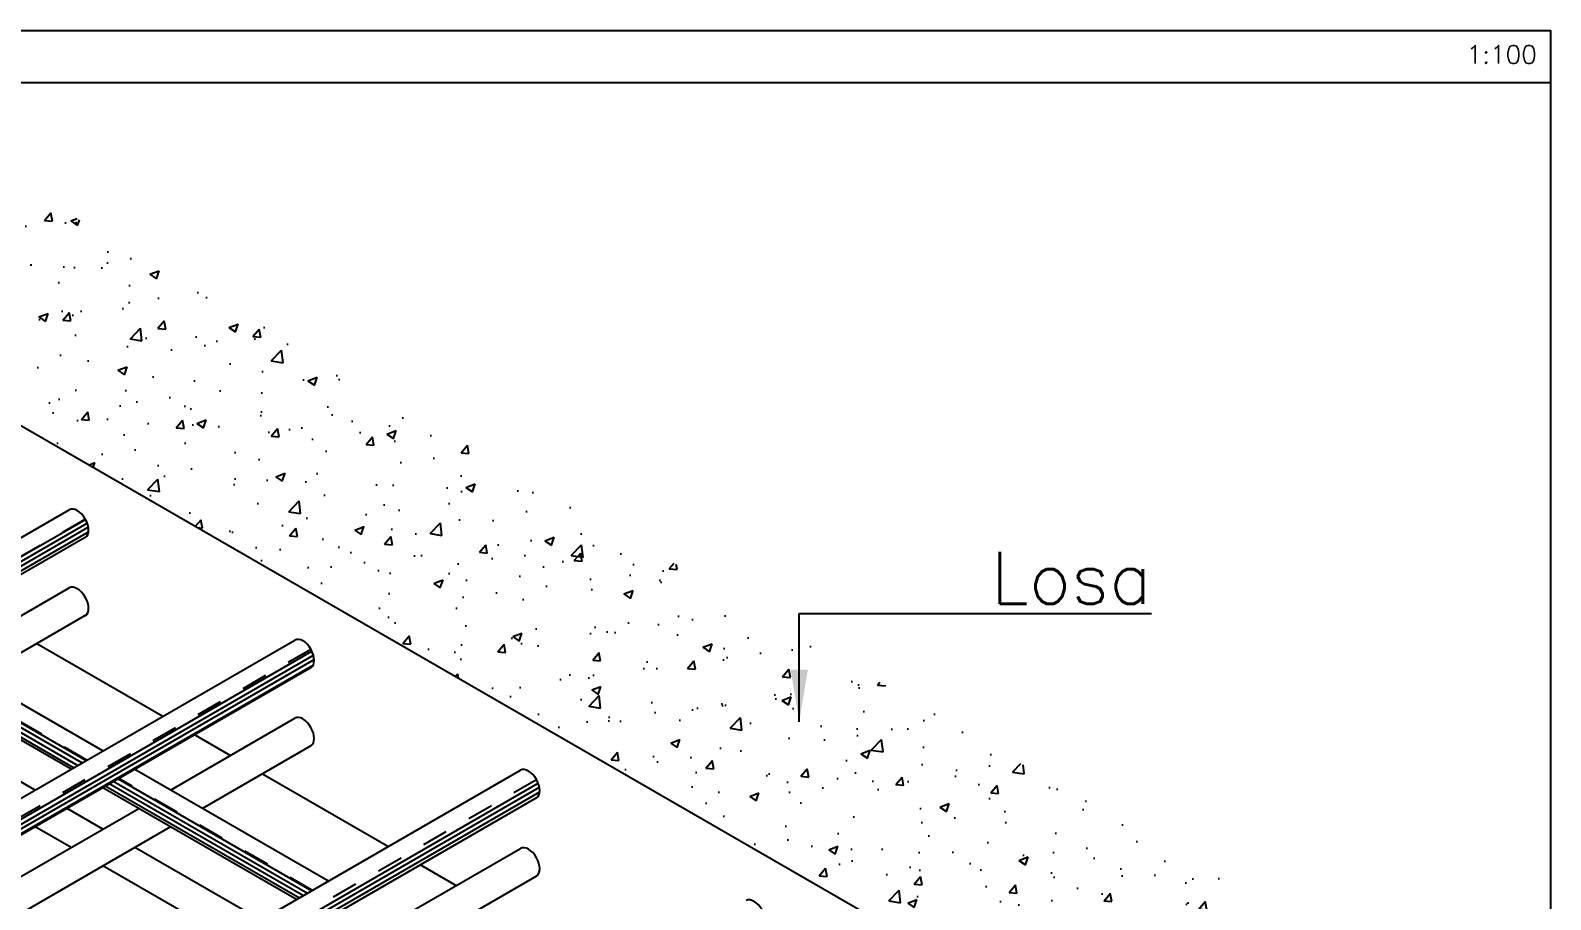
# Model space of a CAD drawing. Header units: millimetres. Extents: x -40 to 125, y -10 to 43.
# Drawn here: x 38.63 to 44.46, y -2.36 to 0.98 of the extents above; entities that cross this region are included whole.
import ezdxf

# ---------------------------------------------------------------- set-up
doc = ezdxf.new("R2010")
doc.units = ezdxf.units.MM
doc.header["$LTSCALE"] = 0.01
doc.linetypes.add('DASHED2', pattern=[0.375, 0.25, -0.125])
for name, color, linetype in [('FC_BORDES', 4, 'Continuous'), ('FC_COTAS @ 100', 1, 'Continuous'), ('FC_HATCH 252', 252, 'Continuous'), ('FC_HATCH 253', 253, 'Continuous'), ('FC_REFUERZO 2', 1, 'Continuous')]:
    doc.layers.add(name, color=color, linetype=linetype)
doc.layers.add('FC_HOJA', color=230, linetype='Continuous', plot=False)
doc.layers.add('FC_HOJA @ 20', color=230, linetype='Continuous', plot=False)
doc.styles.add('FC_TEXT', font='romans.shx', dxfattribs={"height": 0.002})
doc.styles.add('FC_TEXT1', font='romans.shx')
doc.linetypes.add('ZIGZAG', pattern='A,0.00254,-5.08,[131,ltypeshp.shx,S=5.08,R=0,X=-5.08,Y=0],-10.16,[131,ltypeshp.shx,S=5.08,R=180,X=5.08,Y=0],-5.08', length=20.32254)
doc.dimstyles.new('FC_COTAS$7', dxfattribs={"dimtxt": 0.002, "dimasz": 0.002, "dimexe": 0, "dimexo": 0, "dimgap": 0.000375, "dimtad": 2, "dimtih": 1, "dimtoh": 1, "dimzin": 0, "dimdsep": 46, "dimtxsty": 'FC_TEXT1', "dimblk": 'DOT', "dimcen": 0.09, "dimclrd": 256, "dimclre": 256, "dimclrt": 11, "dimadec": 0, "dimazin": 0, "dimtfac": 1, "dimtix": 1, "dimtmove": 2, "dimatfit": 3, "dimfxl": 1.002, "dimtolj": 1, "dimtzin": 0, "dimlwd": -1, "dimarcsym": 0})
pattern_1 = [(150, (-51.387344030836, 28.71095147339513), (-0.0079375, -0.01374815328507796), [])]

# ---------------------------------------------------------------- blocks, each defined once
blk = doc.blocks.new('FC_B_Malla inferior')
at = {"layer": 'FC_REFUERZO 2', "color": 253, "ltscale": 0.6, "transparency": 33554674}
for points in [[(0.3579919906453597, -0.7226025497145194), (0.8354067819996516, -0.4469669914110099)], [(0.8966440255692305, -0.5530330085889901), (0.4804664777845176, -0.7933132278331705)], [(0.7044021521591333, -1.222602549714519), (0.2206588566491803, -0.9433132278331726)], [(1.224017394429794, -1.222602549714519), (1.7014321857841, -0.9469669914110028)], [(1.762669429353664, -1.053033008588983), (1.346491881568937, -1.293313227833174)], [(0.3579919906453455, -1.722602549714516), (1.101710307571423, -1.293216579235995)], [(0.9642097732944563, -1.372602549714514), (0.8268766392982911, -1.293313227833174)], [(1.224184794710581, -1.363927257354643), (0.4804664777845034, -1.79331322783317)], [(0.8419026864361001, -1.443216579235994), (0.7045695524399207, -1.363927257354646)], [(1.570427555943567, -1.722602549714516), (1.086684260433614, -1.443313227833173)], [(2.090042798214228, -1.722602549714519), (2.567457589568534, -1.446966991411003)], [(1.448120469085211, -1.793216579235995), (0.964377173575258, -1.513927257354645)], [(2.628694833138113, -1.553033008588983), (2.212517285353385, -1.793313227833174)]]:
    blk.add_lwpolyline(points, dxfattribs=at)
for centre in [(0.8660254037844339, -0.5), (1.732050807568882, -0.9999999999999929), (2.59807621135333, -1.499999999999993)]:
    blk.add_ellipse(centre, major_axis=(0.030618621784791, -0.05303300858899031), ratio=0.5773502691896292, start_param=0, end_param=3.141592653589793, dxfattribs=at)
blk = doc.blocks.new('FC_B_Malla secundaria')
at = {"ltscale": 0.6}
h = blk.add_hatch(dxfattribs=at)
h.set_pattern_fill('ANSI31', color=253, scale=0.005, angle=105)
h.set_pattern_definition([(150, (-46.8840119311569, 32.06095147339514), (-0.0079375, -0.01374815328507796), [])])
edge = h.paths.add_edge_path()
edge.add_ellipse((-0.671625305284941, 1.00132989232884), major_axis=(-0.0306186217847864, -0.053033008588993), ratio=0.5773502691896002, start_angle=270, end_angle=360)
edge.add_line((-0.7022439270697518, 0.9482968837398609), (-0.4571354192405579, 0.8067834207640097))
edge.add_line((-0.4571354192405579, 0.8067834207640097), (-0.395898175670979, 0.8421387598233316))
edge.add_line((-0.395898175670979, 0.8421387598233316), (-0.7022439270697305, 1.019007561858501))
h.paths.add_polyline_path([(-0.2734236885318211, 0.7714280817046806), (-0.3346609321014, 0.736072742645355), (0.4088899845438831, 0.3067834207640061), (0.4701272281134621, 0.3421387598233352)])
h.paths.add_polyline_path([(0.59260171525262, 0.271428081704677), (0.531364471683041, 0.236072742645355), (1.274915388328317, -0.1932165792359868), (1.336152631897896, -0.1578612401766648)])
h.paths.add_polyline_path([(1.458627119037054, -0.2285719182953159), (1.397389875467475, -0.263927257354645), (2.140940792112758, -0.6932165792359868), (2.202178035682337, -0.6578612401766648)])
h.paths.add_polyline_path([(2.324652522821495, -0.7285719182953159), (2.263415279251916, -0.763927257354645), (3.006966195897199, -1.193216579235994), (3.068203439466785, -1.157861240176665)])
h.paths.add_polyline_path([(3.190677926605936, -1.228571918295323), (3.129440683036357, -1.263927257354645), (3.872991599681633, -1.693216579235994), (3.934228843251212, -1.657861240176665)])
h.paths.add_polyline_path([(4.05670333039037, -1.728571918295323), (3.995466086820798, -1.763927257354645), (4.739017003466088, -2.193216579235994), (4.80025424703566, -2.157861240176672)])
edge = h.paths.add_edge_path()
edge.add_line((4.922728734174818, -2.228571918295323), (4.861491490605239, -2.263927257354652))
edge.add_line((4.861491490605239, -2.263927257354652), (5.379598990425237, -2.563056761844891))
edge.add_ellipse((5.410217612210054, -2.510023753255915), major_axis=(-0.03061862178478641, -0.05303300858899299), ratio=0.5773502691896, start_angle=270, end_angle=359.99999999999335, ccw=False)
edge.add_line((5.379598990425265, -2.492346083726254), (4.922728734174818, -2.228571918295323))
edge = h.paths.add_edge_path()
edge.add_line((5.788754137959252, -1.72857191829533), (5.727516894389673, -1.763927257354652))
edge.add_line((5.727516894389673, -1.763927257354652), (6.245624394209678, -2.063056761844891))
edge.add_ellipse((6.276243015994488, -2.010023753255915), major_axis=(-0.03061862178478641, -0.05303300858899299), ratio=0.5773502691896, start_angle=270, end_angle=359.99999999999335, ccw=False)
edge.add_line((6.245624394209699, -1.992346083726254), (5.788754137959252, -1.72857191829533))
h.paths.add_polyline_path([(4.922728734174804, -1.228571918295323), (4.861491490605225, -1.263927257354645), (5.605042407250515, -1.693216579236001), (5.666279650820094, -1.657861240176672)])
h.paths.add_polyline_path([(4.05670333039037, -0.728571918295323), (3.995466086820791, -0.7639272573546521), (4.739017003466067, -1.193216579235994), (4.800254247035653, -1.157861240176665)])
h.paths.add_polyline_path([(3.190677926605929, -0.228571918295323), (3.12944068303635, -0.2639272573546521), (3.872991599681633, -0.6932165792359939), (3.934228843251212, -0.6578612401766719)])
h.paths.add_polyline_path([(2.324652522821488, 0.2714280817046806), (2.263415279251909, 0.236072742645355), (3.006966195897192, -0.1932165792359939), (3.068203439466771, -0.1578612401766648)])
h.paths.add_polyline_path([(1.458627119037054, 0.7714280817046806), (1.397389875467475, 0.7360727426453515), (2.140940792112758, 0.3067834207640061), (2.20217803568233, 0.3421387598233352)])
h.paths.add_polyline_path([(0.59260171525262, 1.271428081704677), (0.5313644716830339, 1.236072742645351), (1.274915388328317, 0.8067834207640061), (1.336152631897896, 0.8421387598233316)])
edge = h.paths.add_edge_path()
edge.add_ellipse((0.1944000984994929, 1.50132989232884), major_axis=(-0.0306186217847864, -0.053033008588993), ratio=0.5773502691896002, start_angle=270, end_angle=360)
edge.add_line((0.1637814767146892, 1.448296883739861), (0.4088899845438831, 1.306783420764006))
edge.add_line((0.4088899845438831, 1.306783420764006), (0.470127228113455, 1.342138759823332))
edge.add_line((0.470127228113455, 1.342138759823332), (0.1637814767147034, 1.519007561858501))
edge = h.paths.add_edge_path()
edge.add_ellipse((1.060425502283934, 2.00132989232884), major_axis=(-0.03061862178478641, -0.05303300858899299), ratio=0.5773502691896, start_angle=270, end_angle=360)
edge.add_line((1.029806880499123, 1.948296883739861), (1.274915388328324, 1.806783420764006))
edge.add_line((1.274915388328324, 1.806783420764006), (1.336152631897896, 1.842138759823332))
edge.add_line((1.336152631897896, 1.842138759823332), (1.029806880499144, 2.019007561858501))
h.paths.add_polyline_path([(1.458627119037061, 1.771428081704677), (1.397389875467482, 1.736072742645351), (1.491421739274436, 1.681783420764006), (1.552658982844015, 1.717138759823328)])
h.paths.add_polyline_path([(1.675133469983173, 1.646428081704677), (1.613896226413594, 1.611072742645351), (2.140940792112765, 1.30678342076401), (2.202178035682344, 1.342138759823335)])
h.paths.add_polyline_path([(2.324652522821502, 1.271428081704681), (2.263415279251923, 1.236072742645355), (2.357447143058884, 1.181783420764006), (2.418684386628463, 1.217138759823332)])
h.paths.add_polyline_path([(2.541158873767614, 1.146428081704677), (2.479921630198042, 1.111072742645351), (3.006966195897199, 0.8067834207640132), (3.068203439466778, 0.8421387598233387)])
h.paths.add_polyline_path([(3.190677926605936, 0.7714280817046841), (3.129440683036364, 0.7360727426453586), (3.223472546843318, 0.6817834207640097), (3.284709790412897, 0.7171387598233352)])
h.paths.add_polyline_path([(3.407184277552055, 0.6464280817046806), (3.345947033982469, 0.611072742645355), (3.87299159968164, 0.3067834207640132), (3.934228843251219, 0.3421387598233423)])
h.paths.add_polyline_path([(4.056703330390377, 0.2714280817046841), (3.995466086820798, 0.236072742645355), (4.089497950627752, 0.1817834207640097), (4.150735194197338, 0.2171387598233352)])
h.paths.add_polyline_path([(4.273209681336489, 0.1464280817046806), (4.21197243776691, 0.111072742645355), (4.739017003466081, -0.1932165792359939), (4.80025424703566, -0.1578612401766648)])
h.paths.add_polyline_path([(4.922728734174818, -0.2285719182953159), (4.861491490605239, -0.263927257354645), (4.9555233544122, -0.3182165792359939), (5.016760597981779, -0.2828612401766648)])
h.paths.add_polyline_path([(5.13923508512093, -0.353571918295323), (5.077997841551344, -0.3889272573546521), (5.605042407250508, -0.6932165792359939), (5.666279650820094, -0.6578612401766648)])
h.paths.add_polyline_path([(5.788754137959245, -0.7285719182953159), (5.727516894389666, -0.763927257354645), (5.821548758196627, -0.8182165792359939), (5.882786001766206, -0.7828612401766719)])
h.paths.add_polyline_path([(6.005260488905364, -0.853571918295323), (5.944023245335785, -0.8889272573546521), (6.471067811034963, -1.193216579235994), (6.532305054604535, -1.157861240176672)])
h.paths.add_polyline_path([(6.6547795417437, -1.228571918295323), (6.593542298174114, -1.263927257354652), (6.687574161981075, -1.318216579236001), (6.748811405550654, -1.282861240176672)])
edge = h.paths.add_edge_path()
edge.add_line((6.871285892689812, -1.35357191829533), (6.810048649120233, -1.388927257354652))
edge.add_line((6.810048649120233, -1.388927257354652), (7.111649797994119, -1.563056761844891))
edge.add_ellipse((7.142268419778929, -1.510023753255915), major_axis=(-0.03061862178478641, -0.05303300858899299), ratio=0.5773502691896, start_angle=270, end_angle=359.99999999999335, ccw=False)
edge.add_line((7.11164979799414, -1.492346083726254), (6.871285892689812, -1.35357191829533))
blk = doc.blocks.new('FC_B_Malla2')
at = {"layer": 'FC_HATCH 253', "ltscale": 0.6}
h = blk.add_hatch(dxfattribs=at)
h.set_pattern_fill('ANSI31', color=254, scale=0.005, angle=165)
h.set_pattern_definition([(210, (-51.387344030836, 28.71095147339513), (0.007937499999999997, -0.01374815328507796), [])])
edge = h.paths.add_edge_path()
edge.add_ellipse((4.330127018922198, -2.499999999999993), major_axis=(0.03061862178479103, -0.05303300858899032), ratio=0.577350269189629, start_angle=0, end_angle=89.99999999999713)
edge.add_line((4.360745640706988, -2.482322330470332), (1.329656727461455, -4.232322330470332))
edge.add_ellipse((1.299038105676665, -4.249999999999993), major_axis=(0.03061862178479103, -0.05303300858899032), ratio=0.577350269189629, start_angle=0, end_angle=89.99999999999721, ccw=False)
edge.add_line((1.333237573442915, -4.300965606197664), (4.360745640706988, -2.553033008588983))
edge = h.paths.add_edge_path()
edge.add_ellipse((3.464101615137764, -1.999999999999993), major_axis=(0.03061862178479103, -0.05303300858899032), ratio=0.577350269189629, start_angle=0, end_angle=89.99999999999713)
edge.add_line((3.494720236922554, -1.982322330470332), (0.4636313236770206, -3.732322330470332))
edge.add_ellipse((0.4330127018922312, -3.749999999999993), major_axis=(0.03061862178479103, -0.05303300858899032), ratio=0.577350269189629, start_angle=0, end_angle=89.99999999999721, ccw=False)
edge.add_line((0.467212169658481, -3.800965606197664), (3.494720236922554, -2.053033008588983))
edge = h.paths.add_edge_path()
edge.add_ellipse((2.598076211353323, -1.499999999999993), major_axis=(0.03061862178479103, -0.05303300858899032), ratio=0.577350269189629, start_angle=0, end_angle=90)
edge.add_line((2.628694833138113, -1.482322330470328), (-0.4023940801074275, -3.232322330470332))
edge.add_ellipse((-0.433012701892217, -3.249999999999993), major_axis=(0.03061862178479103, -0.05303300858899032), ratio=0.577350269189629, start_angle=0, end_angle=89.99999999999721, ccw=False)
edge.add_line((-0.3988132341259671, -3.300965606197657), (2.628694833138113, -1.553033008588983))
edge = h.paths.add_edge_path()
edge.add_ellipse((1.732050807568882, -0.9999999999999929), major_axis=(0.03061862178479103, -0.05303300858899032), ratio=0.577350269189629, start_angle=0, end_angle=90)
edge.add_line((1.762669429353672, -0.9823223304703284), (-1.268419483891869, -2.732322330470332))
edge.add_ellipse((-1.299038105676658, -2.749999999999993), major_axis=(0.03061862178479103, -0.05303300858899032), ratio=0.577350269189629, start_angle=0, end_angle=89.99999999999721, ccw=False)
edge.add_line((-1.264838637910415, -2.800965606197664), (1.762669429353672, -1.053033008588983))
edge = h.paths.add_edge_path()
edge.add_ellipse((0.866025403784441, -0.5), major_axis=(0.03061862178479103, -0.05303300858899032), ratio=0.577350269189629, start_angle=0, end_angle=90)
edge.add_line((0.8966440255692305, -0.4823223304703355), (-2.13444488767631, -2.232322330470339))
edge.add_ellipse((-2.165063509461099, -2.25), major_axis=(0.03061862178479103, -0.05303300858899032), ratio=0.577350269189629, start_angle=0, end_angle=89.99999999999721, ccw=False)
edge.add_line((-2.130864041694856, -2.300965606197671), (0.8966440255692376, -0.5530330085889865))
edge = h.paths.add_edge_path()
edge.add_ellipse((0, 0), major_axis=(0.03061862178479103, -0.05303300858899032), ratio=0.577350269189629, start_angle=0, end_angle=90)
edge.add_line((0.03061862178478947, 0.01767766952966454), (-3.000470291460751, -1.732322330470339))
edge.add_ellipse((-3.03108891324554, -1.75), major_axis=(0.03061862178479103, -0.05303300858899032), ratio=0.577350269189629, start_angle=0, end_angle=89.99999999999721, ccw=False)
edge.add_line((-2.996889445479297, -1.800965606197671), (0.03061862178478947, -0.05303300858899007))
h = blk.add_hatch(dxfattribs=at)
h.set_pattern_fill('ANSI31', color=256, scale=0.005, angle=105)
h.set_pattern_definition(pattern_1)
edge = h.paths.add_edge_path()
edge.add_line((3.623690628498153, -3.978571918295323), (3.562453384928581, -4.013927257354652))
edge.add_line((3.562453384928581, -4.013927257354652), (4.080560884748571, -4.313056761844891))
edge.add_ellipse((4.111179506533389, -4.260023753255915), major_axis=(-0.03061862178478641, -0.05303300858899299), ratio=0.5773502691896002, start_angle=270, end_angle=359.99999999999335, ccw=False)
edge.add_line((4.0805608847486, -4.242346083726254), (3.623690628498153, -3.978571918295323))
h.paths.add_polyline_path([(2.757665224713705, -3.478571918295323), (2.696427981144133, -3.513927257354645), (3.439978897789423, -3.943216579235994), (3.501216141358995, -3.907861240176672)])
h.paths.add_polyline_path([(1.891639820929271, -2.978571918295319), (1.830402577359692, -3.013927257354649), (2.573953494004975, -3.443216579235994), (2.635190737574554, -3.407861240176665)])
h.paths.add_polyline_path([(1.025614417144837, -2.478571918295319), (0.964377173575258, -2.513927257354645), (1.707928090220541, -2.943216579235994), (1.76916533379012, -2.907861240176665)])
h.paths.add_polyline_path([(0.1595890133603959, -1.978571918295319), (0.09835176979081695, -2.013927257354645), (0.8419026864361001, -2.44321657923599), (0.903139930005679, -2.407861240176665)])
h.paths.add_polyline_path([(-0.7064363904240452, -1.478571918295323), (-0.767673633993617, -1.513927257354645), (-0.02412271734834093, -1.94321657923599), (0.03711452622123801, -1.907861240176665)])
h.paths.add_polyline_path([(-1.572461794208486, -0.978571918295323), (-1.633699037778058, -1.013927257354649), (-0.8901481211327749, -1.443216579235994), (-0.8289108775631959, -1.407861240176668)])
edge = h.paths.add_edge_path()
edge.add_ellipse((-1.970663410961606, -0.7486701076711597), major_axis=(-0.03061862178478641, -0.05303300858899299), ratio=0.5773502691896, start_angle=270.0000000000028, end_angle=360)
edge.add_line((-2.00128203274641, -0.8017031162601391), (-1.756173524917216, -0.9432165792359939))
edge.add_line((-1.756173524917216, -0.9432165792359939), (-1.694936281347644, -0.9078612401766684))
edge.add_line((-1.694936281347644, -0.9078612401766684), (-2.001282032746396, -0.7309924381415023))
edge = h.paths.add_edge_path()
edge.add_ellipse((-1.104638007177165, -0.2486701076711597), major_axis=(-0.03061862178478641, -0.05303300858899299), ratio=0.5773502691896002, start_angle=270.0000000000028, end_angle=360)
edge.add_line((-1.135256628961969, -0.3017031162601391), (-0.8901481211327749, -0.4432165792359939))
edge.add_line((-0.8901481211327749, -0.4432165792359939), (-0.828910877563203, -0.4078612401766719))
edge.add_line((-0.828910877563203, -0.4078612401766719), (-1.135256628961955, -0.2309924381415023))
h.paths.add_polyline_path([(-0.7064363904240452, -0.478571918295323), (-0.767673633993617, -0.5139272573546485), (-0.02412271734833382, -0.9432165792359939), (0.03711452622123801, -0.9078612401766719)])
h.paths.add_polyline_path([(0.1595890133603959, -0.978571918295323), (0.09835176979082405, -1.013927257354645), (0.8419026864361001, -1.44321657923599), (0.9031399300056719, -1.407861240176668)])
h.paths.add_polyline_path([(1.02561441714483, -1.478571918295319), (0.964377173575258, -1.513927257354645), (1.707928090220541, -1.94321657923599), (1.769165333790113, -1.907861240176668)])
h.paths.add_polyline_path([(1.891639820929271, -1.978571918295319), (1.830402577359699, -2.013927257354645), (2.573953494004982, -2.44321657923599), (2.635190737574554, -2.407861240176668)])
h.paths.add_polyline_path([(2.757665224713705, -2.478571918295323), (2.696427981144133, -2.513927257354645), (3.439978897789416, -2.94321657923599), (3.501216141358988, -2.907861240176668)])
h.paths.add_polyline_path([(3.623690628498146, -2.978571918295319), (3.562453384928574, -3.013927257354645), (4.306004301573864, -3.443216579235994), (4.367241545143436, -3.407861240176672)])
edge = h.paths.add_edge_path()
edge.add_line((4.489716032282594, -3.478571918295323), (4.428478788713015, -3.513927257354652))
edge.add_line((4.428478788713015, -3.513927257354652), (4.943005442551602, -3.810989359453593))
edge.add_ellipse((4.97720491031783, -3.760023753255915), major_axis=(-0.03061862178478641, -0.05303300858899299), ratio=0.5773502691896001, start_angle=270, end_angle=359.99999999999335, ccw=False)
edge.add_line((4.946586288533041, -3.742346083726254), (4.489716032282594, -3.478571918295323))
h = blk.add_hatch(dxfattribs=at)
h.set_pattern_fill('ANSI31', color=256, scale=0.005, angle=105)
h.set_pattern_definition(pattern_1)
edge = h.paths.add_edge_path()
edge.add_line((2.757665224713719, -4.478571918295323), (2.69642798114414, -4.513927257354652))
edge.add_line((2.69642798114414, -4.513927257354652), (3.210954634982727, -4.810989359453593))
edge.add_ellipse((3.245154102748955, -4.760023753255915), major_axis=(-0.03061862178478641, -0.05303300858899299), ratio=0.5773502691896002, start_angle=270, end_angle=359.99999999999335, ccw=False)
edge.add_line((3.214535480964166, -4.742346083726254), (2.757665224713719, -4.478571918295323))
h.paths.add_polyline_path([(1.891639820929271, -3.978571918295323), (1.830402577359699, -4.013927257354645), (2.573953494004982, -4.443216579235994), (2.635190737574561, -4.407861240176672)])
h.paths.add_polyline_path([(1.025614417144837, -3.478571918295323), (0.9643771735752509, -3.513927257354652), (1.707928090220534, -3.943216579235994), (1.769165333790113, -3.907861240176665)])
h.paths.add_polyline_path([(0.1595890133603959, -2.978571918295319), (0.09835176979081695, -3.013927257354645), (0.8419026864361001, -3.443216579235994), (0.903139930005679, -3.407861240176665)])
h.paths.add_polyline_path([(-0.7064363904240452, -2.478571918295319), (-0.7676736339936241, -2.513927257354645), (-0.02412271734834093, -2.94321657923599), (0.03711452622123801, -2.907861240176665)])
h.paths.add_polyline_path([(-1.572461794208479, -1.978571918295323), (-1.633699037778058, -2.013927257354645), (-0.890148121132782, -2.44321657923599), (-0.828910877563203, -2.407861240176665)])
h.paths.add_polyline_path([(-2.43848719799292, -1.478571918295323), (-2.499724441562499, -1.513927257354645), (-1.756173524917216, -1.943216579235994), (-1.694936281347637, -1.907861240176668)])
edge = h.paths.add_edge_path()
edge.add_ellipse((-2.83668881474604, -1.24867010767116), major_axis=(-0.03061862178478641, -0.05303300858899299), ratio=0.5773502691896, start_angle=270.0000000000028, end_angle=360)
edge.add_line((-2.867307436530844, -1.301703116260139), (-2.622198928701657, -1.443216579235994))
edge.add_line((-2.622198928701657, -1.443216579235994), (-2.560961685132078, -1.407861240176668))
edge.add_line((-2.560961685132078, -1.407861240176668), (-2.86730743653083, -1.230992438141502))
h = blk.add_hatch(color=256, dxfattribs=at)
h.dxf.hatch_style = 1
edge = h.paths.add_edge_path()
edge.add_ellipse((4.97720491031783, -3.760023753255915), major_axis=(-0.03061862178478641, -0.05303300858899299), ratio=0.5773502691896, start_angle=184.2374724490889, end_angle=535.7625275509079)
edge.add_line((5.01000225547935, -3.708441928389329), (5.005477408445087, -3.705829506736056))
edge = h.paths.add_edge_path()
edge.add_ellipse((4.111179506533389, -4.260023753255915), major_axis=(-0.03061862178478641, -0.05303300858899299), ratio=0.5773502691896002, start_angle=184.2374724490886, end_angle=535.7625275509079)
edge.add_line((4.14397685169491, -4.20844192838933), (4.139452004660649, -4.205829506736056))
edge = h.paths.add_edge_path()
edge.add_ellipse((3.245154102748955, -4.760023753255915), major_axis=(-0.03061862178478641, -0.05303300858899299), ratio=0.5773502691896002, start_angle=184.237472449088, end_angle=535.7625275509073)
edge.add_line((3.277951447910476, -4.70844192838933), (3.273426600876213, -4.705829506736056))
edge = h.paths.add_edge_path()
edge.add_ellipse((2.165063509461106, -4.75), major_axis=(0.03061862178479103, -0.05303300858899036), ratio=0.5773502691896292, start_angle=0, end_angle=360)
edge = h.paths.add_edge_path()
edge.add_ellipse((1.299038105676665, -4.249999999999993), major_axis=(0.03061862178479103, -0.05303300858899036), ratio=0.5773502691896292, start_angle=0, end_angle=360)
edge = h.paths.add_edge_path()
edge.add_ellipse((0.4330127018922312, -3.749999999999993), major_axis=(0.03061862178479103, -0.05303300858899036), ratio=0.5773502691896292, start_angle=0, end_angle=360)
edge = h.paths.add_edge_path()
edge.add_ellipse((-0.433012701892217, -3.249999999999993), major_axis=(0.03061862178479103, -0.05303300858899036), ratio=0.5773502691896292, start_angle=0, end_angle=360)
edge = h.paths.add_edge_path()
edge.add_ellipse((-1.299038105676658, -2.749999999999993), major_axis=(0.03061862178479103, -0.05303300858899036), ratio=0.5773502691896292, start_angle=0, end_angle=360)
edge = h.paths.add_edge_path()
edge.add_ellipse((-2.165063509461099, -2.25), major_axis=(0.03061862178479103, -0.05303300858899036), ratio=0.5773502691896292, start_angle=0, end_angle=360)
edge = h.paths.add_edge_path()
edge.add_ellipse((-3.03108891324554, -1.75), major_axis=(0.03061862178479103, -0.05303300858899036), ratio=0.5773502691896292, start_angle=0, end_angle=360)
at = {"layer": 'FC_REFUERZO 2', "ltscale": 0.6}
for points in [[(-2.195682131245889, -2.19696699141101), (0.8354067819996516, -0.4469669914110099)], [(0.8966440255692305, -0.5530330085889901), (-2.13444488767631, -2.30303300858899)], [(-1.329656727461447, -2.696966991411003), (1.701432185784093, -0.9469669914110028)], [(0.9642097732944563, -1.372602549714518), (0.2206588566491803, -0.9433132278331726)], [(0.8419026864361001, -1.44321657923599), (0.09835176979082405, -1.013927257354649)], [(1.762669429353672, -1.053033008588983), (-1.268419483891869, -2.803033008588983)], [(-0.4636313236770064, -3.196966991411003), (2.567457589568534, -1.446966991411003)], [(1.830235177078897, -1.872602549714518), (1.086684260433614, -1.443313227833173)], [(1.707928090220541, -1.94321657923599), (0.964377173575258, -1.513927257354645)], [(2.628694833138113, -1.553033008588983), (-0.4023940801074275, -3.303033008588983)]]:
    blk.add_lwpolyline(points, dxfattribs=at)
at = {"layer": 'FC_REFUERZO 2', "color": 251, "linetype": 'DASHED2', "ltscale": 0.6}
for points in [[(-2.13444488767631, -2.232322330470339), (0.8966440255692305, -0.4823223304703355)], [(-1.268419483891869, -2.732322330470332), (1.762669429353672, -0.9823223304703284)], [(0.9031399300056719, -1.407861240176668), (0.1595890133603959, -0.978571918295323)], [(-0.4023940801074275, -3.232322330470332), (2.628694833138113, -1.482322330470328)], [(1.769165333790113, -1.907861240176668), (1.02561441714483, -1.478571918295319)]]:
    blk.add_lwpolyline(points, dxfattribs=at)
at = {"layer": 'FC_REFUERZO 2', "ltscale": 0.6}
for centre in [(0.866025403784441, -0.5), (1.732050807568882, -0.9999999999999929), (2.598076211353323, -1.499999999999993), (3.464101615137764, -1.999999999999993)]:
    blk.add_ellipse(centre, major_axis=(0.030618621784791, -0.05303300858899031), ratio=0.5773502691896292, start_param=0, end_param=3.141592653589793, dxfattribs=at)
blk = doc.blocks.new('_Dot')
at = {"color": 0, "linetype": 'ByBlock', "lineweight": -2}
blk.add_line((-0.5, 0), (-1, 0), dxfattribs=at)
at = {"color": 0, "linetype": 'ByBlock', "const_width": 0.5}
blk.add_lwpolyline([(-0.25, 0, 1), (0.25, 0, 1)], format="xyb", close=True, dxfattribs=at)

msp = doc.modelspace()

# ---------------------------------------------------------------- hatches: boundary and pattern name
at = {"layer": 'FC_HATCH 252', "ltscale": 0.6}
h = msp.add_hatch(dxfattribs=at)
h.set_pattern_fill('AR-CONC', color=256, scale=0.002)
h.set_pattern_definition([(49.99999999999999, (-10.71901896761865, 29.00669297809718), (0.364369337992008, -0.03187817107780617), [0.0381, -0.4191]), (355, (-10.71901896761865, 29.00669297809718), (-0.07048684284993868, 0.3821136904780703), [0.03048, -0.33528116834]), (100.4514447, (-10.68865495361864, 29.00403647109719), (0.2938824941807066, 0.3502355038243902), [0.03238001759999999, -0.3561804891999999]), (46.18420000000001, (-10.71901896761865, 29.10829297809718), (0.5421580817842598, -0.0840846558654543), [0.05715, -0.62865]), (96.63555760999992, (-10.67383916761865, 29.10128597809719), (0.474808268103006, 0.4948522491954431), [0.04857004628, -0.53427121632]), (351.1841511700001, (-10.71901896761865, 29.10829297809718), (0.4748082681299541, 0.4948522491710653), [0.04571993414, -0.50291946384]), (21, (-10.66821896761864, 29.08289297809718), (0.303228782538265, -0.2045303963741752), [0.0381, -0.4191]), (326.0000000000001, (-10.66821896761864, 29.08289297809718), (0.1236040566952941, 0.3683759322446385), [0.03048, -0.33528]), (71.45144499999999, (-10.64294990241864, 29.06584877829719), (0.4268328385574323, 0.1638455377718105), [0.03238001760000001, -0.3561798752]), (37.50000000000001, (-10.71901896761865, 29.00669297809718), (0.006177206501183633, 0.1691100777463062), [0, -0.331216, 0, -0.34036, 0, -0.33655]), (7.499999999999999, (-10.71901896761865, 29.00669297809718), (0.1336393250206115, 0.200361149636239), [0, -0.194056, 0, -0.323596, 0, -0.12827]), (327.5, (-10.83230296761865, 29.00669297809718), (0.2711811903337428, -0.01145748798534689), [0, -0.127, 0, -0.39624, 0, -0.52578]), (317.5, (-10.88310296761864, 29.00669297809718), (0.2962583627720361, 0.05085298206666606), [0, -0.1651, 0, -0.263144, 0, -0.37338])])
h.paths.add_polyline_path([(38.60097481499468, 0.3735799253731678), (37.80384111911604, -0.08664542852248402), (43.2717272767731, -3.243530973544015), (44.06886097265174, -2.783305619648363)])
h.paths.add_polyline_path([(44.06886097265174, -2.783305619648363), (43.2717272767731, -3.243530973544015), (43.2717272767731, -4.043530973544012), (44.06886097265174, -3.583305619648353)])

# ---------------------------------------------------------------- linework, layer by layer
at = {"layer": 'FC_BORDES', "linetype": 'ZIGZAG', "ltscale": 0.01}
for points in [[(43.2717272767731, -3.243530973544008), (37.80384111911604, -0.08664542852248402)], [(38.65046428299916, -1.375443540092572), (39.13420757850911, -1.654732861973923)], [(39.25668206564827, -1.725443540092574), (39.39401519964445, -1.804732861973914)], [(39.51648968678361, -1.875443540092572), (40.00023298229356, -2.154732861973923)], [(40.12270746943272, -2.225443540092574), (40.26004060342887, -2.304732861973914)]]:
    msp.add_lwpolyline(points, dxfattribs=at)
at = {"layer": 'FC_HOJA', "ltscale": 0.6}
msp.add_lwpolyline([(25.83901167304973, 0.9782043939520477), (44.46131641871499, 0.9782043939520477), (44.46131641871499, -8.566822432508953), (25.83901167304973, -8.566822432508953)], close=True, dxfattribs=at)
msp.add_lwpolyline([(25.83901167304973, 0.7782043939520449), (44.46131641871499, 0.7782043939520449)], dxfattribs=at)

# ---------------------------------------------------------------- block references
for name, p in [('FC_B_Malla2', (37.93970798659125, -0.4150882010332531)), ('FC_B_Malla secundaria', (33.43637588691214, -3.765088201033254))]:
    msp.add_blockref(name, p)
at = {"layer": 'FC_HATCH 253'}
msp.add_blockref('FC_B_Malla inferior', (37.93970798659125, -0.7150882010332502), dxfattribs=at)

# ---------------------------------------------------------------- texts
at = {"layer": 'FC_COTAS @ 100', "color": 11, "ltscale": 0.6, "insert": (42.92978075384135, -1.223125277803245), "char_height": 0.2, "attachment_point": 9, "style": 'FC_TEXT1'}
msp.add_mtext('Losa', dxfattribs=at)
at = {"layer": 'FC_HOJA @ 20', "insert": (44.40875541154946, 0.8856673118539007), "char_height": 0.06999999999999999, "attachment_point": 6, "style": 'FC_TEXT'}
msp.add_mtext('1:100', dxfattribs=at)

# ---------------------------------------------------------------- leaders
at = {"layer": 'FC_COTAS @ 100', "ltscale": 0.6, "annotation_type": 0, "has_hookline": 1, "hookline_direction": 0, "text_width": 0.6095238095238095}
msp.add_leader([(41.57716950932785, -1.675882232753818), (41.57716950932785, -1.260625277803246), (42.28275694431754, -1.260625277803245)], dimstyle='FC_COTAS$7', override={"dimscale": 100, "dimgap": 0.000375, "dimtad": 1}, dxfattribs=at)

doc.saveas('drawing.dxf')
